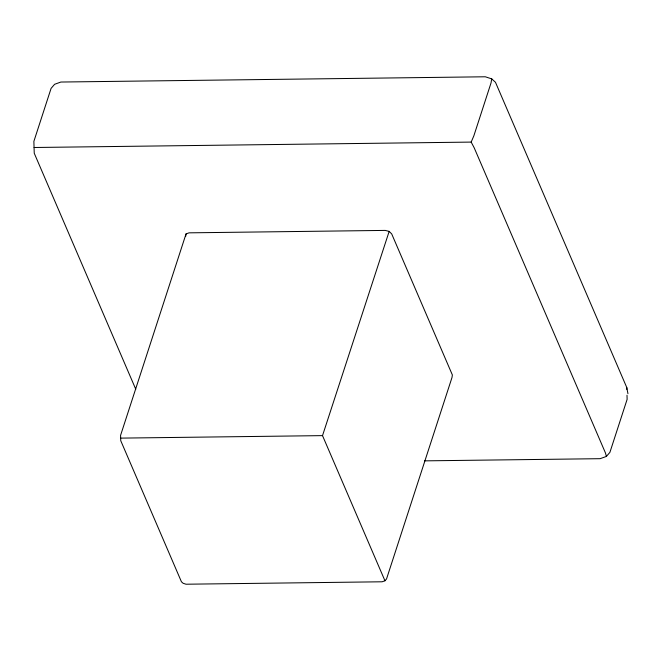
<?xml version="1.0" encoding="UTF-8"?>
<svg xmlns="http://www.w3.org/2000/svg" width="661" height="661" viewBox="0 0 661 661"><rect width="100%" height="100%" fill="white"/><g stroke="black" fill="none" stroke-linecap="round" stroke-linejoin="round"><path stroke-width="0.99" d="M185.667 236.448L186.038 233.92L189.079 232.837L385.214 230.408L389.164 231.4L391.692 233.903L452.364 374.952L452 377.489L386.545 578.937L384.958 580.779L382.132 581.787L185.997 584.217L183.114 583.275L181.42 581.746L120.748 440.697L120.575 435.368L186.038 233.92M135.769 389.246L34.24 153.228L33.868 141.388L51.087 88.376L54.615 84.286L60.886 82.038L485.298 76.783L491.71 78.874L491.032 82.931L473.813 135.943L471.169 142.09L474.185 147.783L605.476 453L606.385 456.437L600.114 458.684L424.569 460.857M389.164 231.4L322.518 435.624L384.958 580.779M606.385 456.437L609.913 452.339L627.132 399.327L627 395.253M471.169 142.09L34.075 147.502M322.518 435.624L120.674 438.119M491.71 78.874L495.469 82.27L626.76 387.495L627.95 393.7M626.76 387.495L626.818 389.403"/></g></svg>
